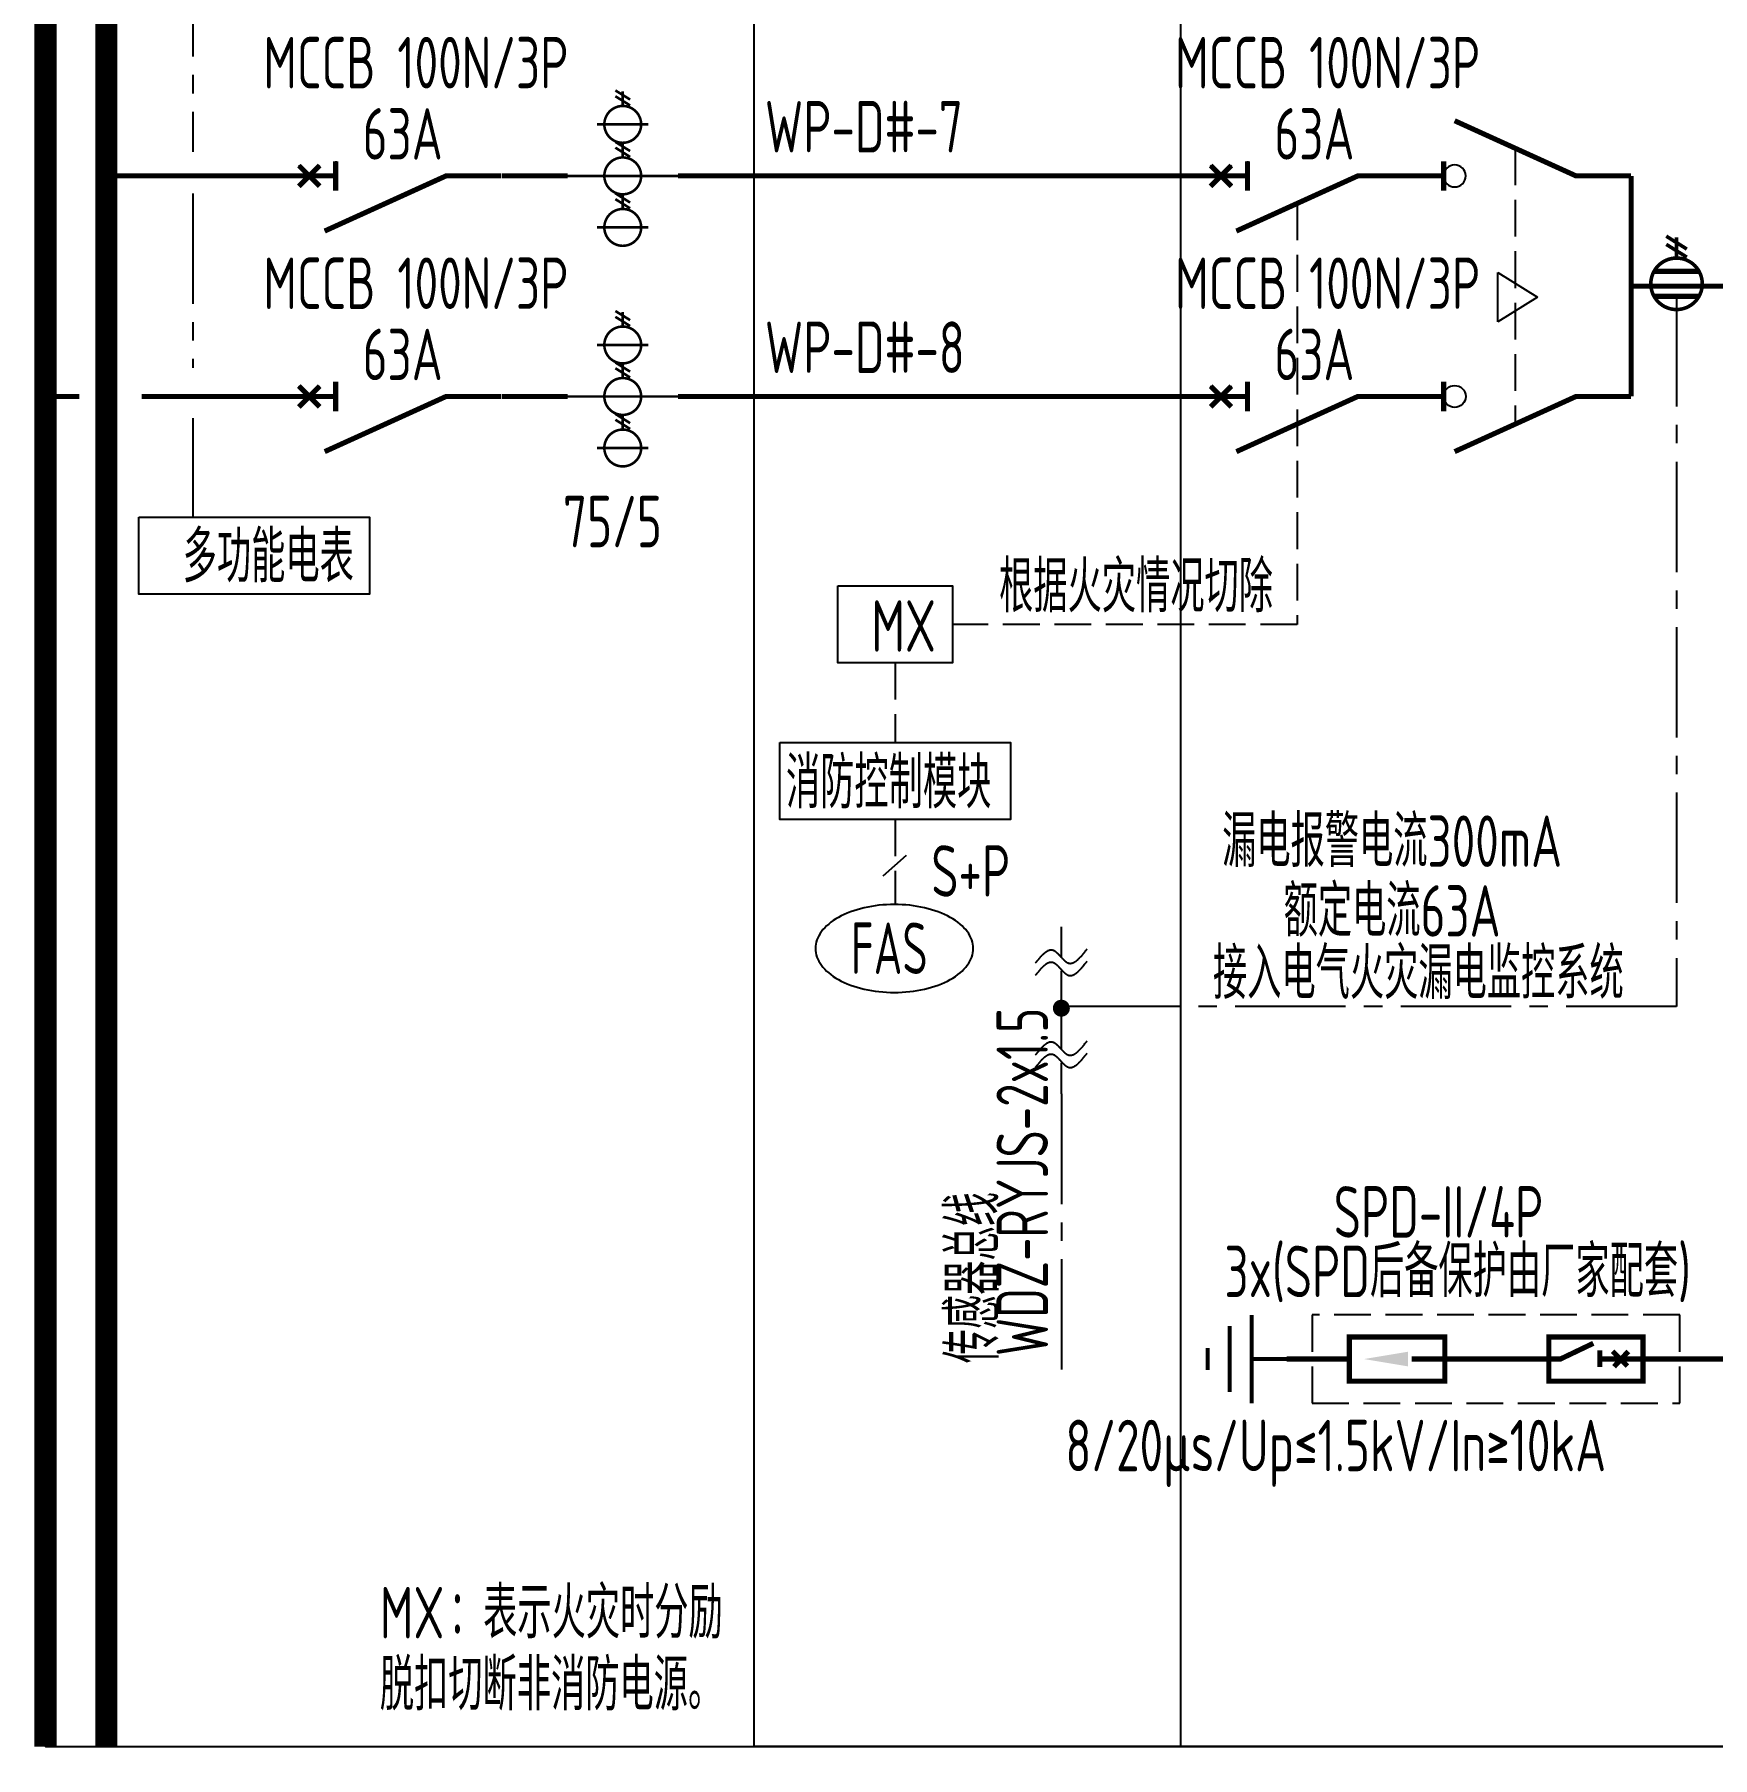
# Model space of a CAD drawing. Header units: millimetres. Extents: x -84100 to 597295, y 0 to 572785.
# Drawn here: x 419513 to 430921, y 249285 to 261002 of the extents above; entities that cross this region are included whole.
import ezdxf
from ezdxf.enums import TextEntityAlignment as Align

# ---------------------------------------------------------------- set-up
doc = ezdxf.new("R2010")
doc.units = ezdxf.units.MM
doc.header["$LTSCALE"] = 1000
for name, pattern in [('6+1电气1030G$0$DASH', [0.35, 0.25, -0.1]), ('6_1电气1030G$0$DASH', [0.35, 0.25, -0.1]), ('CENTER2', [1.125, 0.75, -0.125, 0.125, -0.125]), ('DASH', [0.35, 0.25, -0.1]), ('DOTE', [2.42, 2, -0.2, 0.02, -0.2])]:
    doc.linetypes.add(name, pattern=pattern)
for name, color, linetype in [('D电气数据', 192, 'Continuous'), ('ELEMENT', 3, 'Continuous'), ('SIG_TEXT', 7, 'Continuous'), ('SYS_元件_E', 3, 'Continuous'), ('SYS_系统标注_E', 7, 'Continuous'), ('SYS_说明_E', 7, 'Continuous'), ('TEL_TEXT', 7, 'Continuous'), ('WIRE-照明', 1, 'Continuous'), ('电气文字', 4, 'Continuous')]:
    doc.layers.add(name, color=color, linetype=linetype)
doc.styles.add('_TEL_DIM', font='TSSDENG', dxfattribs={"width": 0.6, "height": 3.5, "bigfont": 'TSSDCHN'})
doc.styles.add('ICDA-STYLE1', font='TSSDENG.shx', dxfattribs={"width": 0.7, "bigfont": 'TSSDCHN.shx'})
doc.styles.get("Standard").update_dxf_attribs({"font": 'tssdeng.shx', "bigfont": 'tssdchn.shx'})

# ---------------------------------------------------------------- blocks, each defined once
blk = doc.blocks.new('$element$00000584')
at = {"const_width": 0.0233}
for points in [[(0, 0), (0, -1)], [(-0.467, -0.267), (-0.467, -0.733)], [(0.467, -0.267), (0.467, -0.733)], [(-0.211, -0.433), (-0.294, -0.567)], [(-0.158, -0.433), (-0.242, -0.567)], [(0.256, -0.433), (0.172, -0.567)], [(0.308, -0.433), (0.225, -0.567)], [(0.722, -0.433), (0.639, -0.567)], [(0.775, -0.433), (0.692, -0.567)], [(-0.3, -0.5), (-0.167, -0.5)], [(0.167, -0.5), (0.3, -0.5)], [(0.633, -0.5), (0.767, -0.5)]]:
    blk.add_lwpolyline(points, dxfattribs=at)
for points in [[(-0.467, -0.333, 1), (-0.467, -0.667, 1), (-0.467, -0.333)], [(0, -0.333, 1), (0, -0.667, 1), (0, -0.333)], [(0.467, -0.333, 1), (0.467, -0.667, 1), (0.467, -0.333)]]:
    blk.add_lwpolyline(points, format="xyb", close=True, dxfattribs=at)
at = {"flags": 9}
blk.add_attdef('S', (0, 0), '', height=0.00000667, dxfattribs=at)
blk = doc.blocks.new('FAS')
at = {"color": 3}
blk.add_polyline3d([(-542.164, -302.153, 0), (-541.517, -316.829, 0), (-539.579, -331.47, 0), (-536.353, -346.04, 0), (-531.849, -360.504, 0), (-526.075, -374.828, 0), (-519.048, -388.977, 0), (-510.782, -402.916, 0), (-501.299, -416.613, 0), (-490.622, -430.034, 0), (-478.775, -443.147, 0), (-465.787, -455.92, 0), (-451.69, -468.323, 0), (-436.518, -480.326, 0), (-420.307, -491.899, 0), (-403.097, -503.015, 0), (-384.928, -513.647, 0), (-365.845, -523.77, 0), (-345.893, -533.359, 0), (-325.12, -542.391, 0), (-303.578, -550.844, 0), (-281.316, -558.698, 0), (-258.39, -565.934, 0), (-234.854, -572.534, 0), (-210.766, -578.483, 0), (-186.182, -583.767, 0), (-161.163, -588.372, 0), (-135.768, -592.287, 0), (-110.059, -595.504, 0), (-84.0976, -598.014, 0), (-57.9465, -599.811, 0), (-31.6687, -600.891, 0), (-5.32737, -601.251, 0), (21.0139, -600.891, 0), (47.2918, -599.811, 0), (73.4429, -598.014, 0), (99.4042, -595.504, 0), (125.113, -592.287, 0), (150.508, -588.372, 0), (175.527, -583.767, 0), (200.111, -578.483, 0), (224.2, -572.534, 0), (247.736, -565.934, 0), (270.662, -558.698, 0), (292.923, -550.844, 0), (314.466, -542.391, 0), (335.238, -533.359, 0), (355.19, -523.77, 0), (374.273, -513.647, 0), (392.442, -503.015, 0), (409.653, -491.899, 0), (425.864, -480.326, 0), (441.036, -468.323, 0), (455.133, -455.92, 0), (468.12, -443.147, 0), (479.967, -430.034, 0), (490.645, -416.613, 0), (500.128, -402.916, 0), (508.393, -388.977, 0), (515.421, -374.828, 0), (521.194, -360.504, 0), (525.699, -346.04, 0), (528.924, -331.47, 0), (530.862, -316.829, 0), (531.509, -302.153, 0), (530.862, -287.477, 0), (528.924, -272.837, 0), (525.699, -258.267, 0), (521.194, -243.802, 0), (515.421, -229.479, 0), (508.393, -215.33, 0), (500.128, -201.39, 0), (490.645, -187.694, 0), (479.967, -174.273, 0), (468.12, -161.16, 0), (455.133, -148.387, 0), (441.036, -135.984, 0), (425.864, -123.981, 0), (409.653, -112.408, 0), (392.442, -101.292, 0), (374.273, -90.6595, 0), (355.19, -80.5367, 0), (335.238, -70.9479, 0), (314.466, -61.916, 0), (292.923, -53.4629, 0), (270.662, -45.6089, 0), (247.736, -38.3729, 0), (224.2, -31.7724, 0), (200.111, -25.8233, 0), (175.527, -20.5399, 0), (150.508, -15.9349, 0), (125.113, -12.0194, 0), (99.4042, -8.80291, 0), (73.4429, -6.29312, 0), (47.2918, -4.49607, 0), (21.0139, -3.41611, 0), (-5.32737, -3.05584, 0), (-31.6687, -3.41611, 0), (-57.9465, -4.49607, 0), (-84.0976, -6.29312, 0), (-110.059, -8.80291, 0), (-135.768, -12.0194, 0), (-161.163, -15.9349, 0), (-186.182, -20.5399, 0), (-210.766, -25.8233, 0), (-234.854, -31.7724, 0), (-258.39, -38.3729, 0), (-281.316, -45.6089, 0), (-303.578, -53.4629, 0), (-325.12, -61.916, 0), (-345.893, -70.9479, 0), (-365.845, -80.5367, 0), (-384.928, -90.6595, 0), (-403.097, -101.292, 0), (-420.307, -112.408, 0), (-436.518, -123.981, 0), (-451.69, -135.984, 0), (-465.787, -148.387, 0), (-478.775, -161.16, 0), (-490.622, -174.273, 0), (-501.299, -187.694, 0), (-510.782, -201.39, 0), (-519.048, -215.33, 0), (-526.075, -229.479, 0), (-531.849, -243.802, 0), (-536.353, -258.267, 0), (-539.579, -272.837, 0), (-541.517, -287.477, 0), (-542.164, -302.153, 0)], dxfattribs=at)
at = {"layer": 'SIG_TEXT', "color": 0, "style": '_TEL_DIM', "width": 0.65}
blk.add_text('FAS', height=350, dxfattribs=at).set_placement((-301.33218, -475.48524))
blk = doc.blocks.new('漏电报警')
at = {"layer": 'SYS_元件_E', "linetype": 'Continuous'}
for points, const_width in [([(-245, 324), (-105, 236)], 24.5), ([(-245, 268), (-105, 181)], 24.5), ([(-175, 175), (-175, 315)], 24.5), ([(-328, 85), (-22, 85)], 35), ([(-328, -85), (-22, -85)], 35)]:
    blk.add_lwpolyline(points, dxfattribs=dict(at, const_width=const_width))
at = {"layer": 'SYS_元件_E', "linetype": 'Continuous', "const_width": 24.5}
blk.add_lwpolyline([(-350, 0, 1), (0, 0, 1), (-350, 0)], format="xyb", close=True, dxfattribs=at)
blk = doc.blocks.new('$element$00000390')
at = {"const_width": 0.0233}
for points in [[(0, 0), (0, -0.375)], [(-0.25, -0.375), (0.25, -0.375)], [(-0.1875, -0.5), (0.1875, -0.5)], [(-0.0625, -0.625), (0.0625, -0.625)]]:
    blk.add_lwpolyline(points, dxfattribs=at)
at = {"flags": 9}
blk.add_attdef('S', (0, 0), '', height=0.00000667, dxfattribs=at)
blk = doc.blocks.new('$element$00000532')
at = {"const_width": 0.0233}
for points in [[(0, 0), (0, -0.2833)], [(-0.1, -0.2833), (0.1, -0.2833), (0.1, -0.7167), (-0.1, -0.7167), (-0.1, -0.2833)], [(0, -1), (0, -0.5667)]]:
    blk.add_lwpolyline(points, dxfattribs=at)
for points in [[(-0.0333, -0.55), (0.0333, -0.55), (0, -0.35), (0.0333, -0.55)], [(0.0333, -0.55), (0, -0.35), (-0.0333, -0.55), (0.0333, -0.55)], [(0, -0.3667), (-0.0333, -0.5667), (0.0333, -0.5667), (0, -0.3667)]]:
    blk.add_solid(points)
at = {"flags": 9}
blk.add_attdef('S', (0, 0), '', height=0.00000667, dxfattribs=at)
blk = doc.blocks.new('*U120')
at = {"layer": 'SYS_元件_E', "color": 2, "linetype": 'DASH'}
blk.add_lwpolyline([(-2855, 300), (-2855, -300), (-355, -300), (-355, 300)], close=True, dxfattribs=at)
at = {"layer": 'SYS_元件_E', "color": 3, "const_width": 35}
for points in [[(-1542, 0), (-1167, 0), (-943, 107)], [(0, 0), (-909, 0)], [(-899, 59), (-899, -55)], [(-812, 53), (-711, -48)], [(-705, 52), (-802, -52)]]:
    blk.add_lwpolyline(points, dxfattribs=at)
at = {"layer": 'SYS_元件_E', "color": 3, "const_width": 35, "elevation": 0}
blk.add_lwpolyline([(-1245, -150), (-1245, 150), (-605, 150), (-605, -150), (-1245, -150)], dxfattribs=at)
at = {"layer": 'SYS_元件_E'}
for name, p, xscale, yscale, zscale, rotation in [('$element$00000390', (-2815, 0, 0), 1199.999999945518, 1199.999999945518, 1199.999999945518, 269.9999999999999), ('$element$00000532', (-3027, 0, 0), 1500, 1500, 1500, 89.99999999999997)]:
    blk.add_blockref(name, p, dxfattribs=dict(at, xscale=xscale, yscale=yscale, zscale=zscale, rotation=rotation))
at = {"layer": 'SYS_说明_E', "style": 'ICDA-STYLE1', "width": 0.7}
for s, p in [('SPD-II/4P', (-1995, 1001, -126391)), ('3x(SPD后备保护由厂家配套)', (-1865, 596, -126391)), ('8/20μs/Up≤1.5kV/In≥10kA', (-2694, -588, -126391))]:
    blk.add_text(s, height=350, dxfattribs=at).set_placement(p, align=Align.MIDDLE_CENTER)
blk = doc.blocks.new('$element$00000523')
at = {"const_width": 0.0233}
for points in [[(0, 0), (0, -0.15)], [(-0.0667, -0.15), (0.0667, -0.15)], [(0, -1), (0, -0.75), (-0.25, -0.2)]]:
    blk.add_lwpolyline(points, dxfattribs=at)
blk.add_circle((0, -0.2), 0.05)
at = {"flags": 9}
blk.add_attdef('S', (0, 0), '', height=0.00000667, dxfattribs=at)
blk = doc.blocks.new('*U61')
at = {"layer": 'SYS_说明_E', "style": 'ICDA-STYLE1', "width": 0.7}
blk.add_text('63A', height=350, dxfattribs=at).set_placement((558, 111))
blk = doc.blocks.new('$element$00000823')
for p, q in [((0, 0), (0, -0.25)), ((-0.0471, -0.1771), (0.0471, -0.0828)), ((0.0471, -0.1771), (-0.0471, -0.0828)), ((-0.25, -0.2), (0, -0.75)), ((0.0667, -0.25), (-0.0667, -0.25)), ((0, -0.75), (0, -1))]:
    blk.add_line(p, q)
at = {"const_width": 0.0233}
for points in [[(0, 0), (0, -0.25)], [(-0.0471, -0.0828), (0.0471, -0.1771)], [(-0.0471, -0.1771), (0.0471, -0.0828)], [(0, -1), (0, -0.75), (-0.25, -0.2)], [(-0.0667, -0.25), (0.0667, -0.25)]]:
    blk.add_lwpolyline(points, dxfattribs=at)
at = {"color": 7, "style": '_TEL_DIM', "flags": 1}
blk.add_attdef('S', text='', height=0.00000667, dxfattribs=at).set_placement((0, 0), align=Align.MIDDLE_CENTER)
blk = doc.blocks.new('*U60')
at = {"layer": 'SYS_元件_E', "xscale": 1500, "yscale": 1500, "zscale": 1500, "rotation": 90}
blk.add_blockref('$element$00000823', (0, 0), dxfattribs=at)
at = {"layer": 'SYS_说明_E', "style": 'ICDA-STYLE1', "width": 0.7}
blk.add_text('MCCB 100N/3P', height=350, dxfattribs=at).set_placement((920, 595), align=Align.CENTER)

msp = doc.modelspace()

# ---------------------------------------------------------------- linework, layer by layer
at = {"color": 6, "linetype": 'CENTER2'}
for p, q in [((420590.5, 261601.8), (420590.5, 260203.1)), ((420590.5, 259921.1), (420590.5, 258734.6)), ((420590.5, 258393.6), (420590.5, 257718.9))]:
    msp.add_line(p, q, dxfattribs=at)
at = {"color": 0, "linetype": '6_1电气1030G$0$DASH'}
msp.add_line((429580.4, 260228.1), (429580.4, 258353.1), dxfattribs=at)
at = {"color": 0}
for p, q in [((429461.9, 259047.6), (429461.9, 259384.2)), ((429461.9, 259384.2), (429730.1, 259215.9)), ((429730.1, 259215.9), (429461.9, 259047.6))]:
    msp.add_line(p, q, dxfattribs=at)
at = {"linetype": 'CENTER2'}
for p, q in [((430676.4, 259222), (430676.4, 254392.6)), ((425439, 255419.9), (425281.3, 255277.9)), ((426494.2, 254724.1), (426494.2, 254934.5)), ((426494.2, 254101.1), (426494.2, 254634.8)), ((430676.4, 254392.6), (426494.2, 254392.6)), ((426494.2, 253799), (426494.2, 254009.4)), ((426494.2, 253799), (426494.2, 254009.4)), ((426494.2, 253799), (426494.2, 251860.4))]:
    msp.add_line(p, q, dxfattribs=at)
at = {"linetype": 'DASH'}
for p, q in [((425364.2, 256730.2), (425364.2, 256187.6)), ((425364.2, 255664.9), (425364.2, 255089.2))]:
    msp.add_line(p, q, dxfattribs=at)
at = {"color": 7, "const_width": 35}
for points in [[(424404.8, 260040.6), (427545.3, 260040.6)], [(430367.9, 258540.6), (430367.9, 260040.6)], [(430367.9, 259290.6), (431053.6, 259290.6)], [(424404.8, 258540.6), (427545.3, 258540.6)]]:
    msp.add_lwpolyline(points, dxfattribs=at)
at = {"linetype": 'DASH'}
msp.add_lwpolyline([(428097, 259853.1), (428097, 256991), (425754.8, 256991)], dxfattribs=at)
at = {"color": 3, "ltscale": 0.1}
for points in [[(420222.5, 257718.9), (421790.8, 257718.9), (421790.8, 257196.3), (420222.5, 257196.3)], [(424973.5, 257252.9), (425754.8, 257252.9), (425754.8, 256730.2), (424973.5, 256730.2)], [(424580, 256187.6), (426148.3, 256187.6), (426148.3, 255664.9), (424580, 255664.9)]]:
    msp.add_lwpolyline(points, close=True, dxfattribs=at)
at = {"linetype": 'CENTER2', "ltscale": 0.1, "const_width": 57.5}
msp.add_lwpolyline([(426465.2, 254380.8, 1), (426523.2, 254380.8, 1)], format="xyb", close=True, dxfattribs=at)
for points in [[(426319.4, 254688.5, 0), (426321.4, 254690.9, 0), (426323.4, 254693.2, 0), (426325.4, 254695.6, 0), (426327.4, 254698, 0), (426328.4, 254700.3, 0), (426330.4, 254702.6, 0), (426332.4, 254705, 0), (426334.4, 254707.3, 0), (426336.4, 254709.6, 0), (426338.4, 254711.9, 0), (426340.4, 254714.2, 0), (426342.4, 254716.5, 0), (426344.4, 254718.7, 0), (426345.4, 254720.9, 0), (426347.4, 254723.1, 0), (426349.4, 254725.3, 0), (426351.4, 254727.5, 0), (426353.4, 254729.6, 0), (426355.4, 254731.7, 0), (426357.4, 254733.8, 0), (426359.4, 254735.9, 0), (426360.4, 254737.9, 0), (426362.4, 254739.9, 0), (426364.4, 254741.8, 0), (426366.4, 254743.8, 0), (426368.4, 254745.7, 0), (426370.4, 254747.5, 0), (426372.4, 254749.3, 0), (426374.4, 254751.1, 0), (426375.4, 254752.8, 0), (426377.4, 254754.5, 0), (426379.4, 254756.1, 0), (426381.4, 254757.7, 0), (426383.4, 254759.2, 0), (426385.4, 254760.7, 0), (426387.4, 254762.1, 0), (426388.4, 254763.5, 0), (426390.4, 254764.9, 0), (426392.4, 254766.1, 0), (426394.4, 254767.3, 0), (426396.4, 254768.5, 0), (426398.4, 254769.6, 0), (426400.4, 254770.6, 0), (426401.4, 254771.6, 0), (426403.4, 254772.5, 0), (426405.4, 254773.3, 0), (426407.4, 254774.1, 0), (426409.4, 254774.8, 0), (426411.4, 254775.5, 0), (426412.4, 254776, 0), (426414.4, 254776.5, 0), (426416.4, 254776.9, 0), (426418.4, 254777.2, 0), (426420.4, 254777.5, 0), (426422.4, 254777.7, 0), (426423.4, 254777.8, 0), (426425.4, 254777.8, 0), (426427.4, 254777.7, 0), (426429.4, 254777.6, 0), (426431.4, 254777.3, 0), (426432.4, 254777, 0), (426434.4, 254776.6, 0), (426436.4, 254776.1, 0), (426438.4, 254775.5, 0), (426440.4, 254774.8, 0), (426441.4, 254774, 0), (426443.4, 254773.1, 0), (426445.4, 254772.2, 0), (426447.4, 254771.2, 0), (426448.4, 254770.1, 0), (426450.4, 254768.9, 0), (426452.4, 254767.7, 0), (426454.4, 254766.4, 0), (426456.4, 254765, 0), (426457.4, 254763.6, 0), (426459.4, 254762.1, 0), (426461.4, 254760.6, 0), (426463.4, 254759, 0), (426464.4, 254757.4, 0), (426466.4, 254755.7, 0), (426468.4, 254754, 0), (426470.4, 254752.3, 0), (426471.4, 254750.5, 0), (426473.4, 254748.7, 0), (426475.4, 254746.9, 0), (426477.4, 254745, 0), (426479.4, 254743.2, 0), (426480.4, 254741.3, 0), (426482.4, 254739.3, 0), (426484.4, 254737.4, 0), (426486.4, 254735.5, 0), (426487.4, 254733.6, 0), (426489.4, 254731.6, 0), (426491.4, 254729.7, 0), (426493.4, 254727.7, 0), (426494.4, 254725.8, 0), (426496.4, 254723.9, 0), (426498.4, 254722, 0), (426500.4, 254720.1, 0), (426501.4, 254718.2, 0), (426503.4, 254716.4, 0), (426505.4, 254714.6, 0), (426507.4, 254712.8, 0), (426508.4, 254711, 0), (426510.4, 254709.3, 0), (426512.4, 254707.6, 0), (426514.4, 254705.9, 0), (426515.4, 254704.3, 0), (426517.4, 254702.8, 0), (426519.4, 254701.2, 0), (426521.4, 254699.8, 0), (426523.4, 254698.4, 0), (426524.4, 254697, 0), (426526.4, 254695.8, 0), (426528.4, 254694.5, 0), (426530.4, 254693.4, 0), (426532.4, 254692.3, 0), (426533.4, 254691.3, 0), (426535.4, 254690.4, 0), (426537.4, 254689.6, 0), (426539.4, 254688.8, 0), (426540.4, 254688.1, 0), (426542.4, 254687.5, 0), (426544.4, 254687.1, 0), (426546.4, 254686.6, 0), (426548.4, 254686.3, 0), (426550.4, 254686.1, 0), (426551.4, 254685.9, 0), (426553.4, 254685.8, 0), (426555.4, 254685.8, 0), (426557.4, 254685.9, 0), (426559.4, 254686, 0), (426560.4, 254686.3, 0), (426562.4, 254686.6, 0), (426564.4, 254686.9, 0), (426566.4, 254687.4, 0), (426568.4, 254687.9, 0), (426570.4, 254688.5, 0), (426572.4, 254689.1, 0), (426573.4, 254689.8, 0), (426575.4, 254690.6, 0), (426577.4, 254691.4, 0), (426579.4, 254692.4, 0), (426581.4, 254693.3, 0), (426583.4, 254694.3, 0), (426585.4, 254695.4, 0), (426586.4, 254696.6, 0), (426588.4, 254697.8, 0), (426590.4, 254699, 0), (426592.4, 254700.3, 0), (426594.4, 254701.7, 0), (426596.4, 254703.1, 0), (426598.4, 254704.5, 0), (426599.4, 254706, 0), (426601.4, 254707.6, 0), (426603.4, 254709.2, 0), (426605.4, 254710.8, 0), (426607.4, 254712.5, 0), (426609.4, 254714.2, 0), (426611.4, 254716, 0), (426613.4, 254717.8, 0), (426615.4, 254719.7, 0), (426616.4, 254721.5, 0), (426618.4, 254723.5, 0), (426620.4, 254725.4, 0), (426622.4, 254727.4, 0), (426624.4, 254729.4, 0), (426626.4, 254731.5, 0), (426628.4, 254733.5, 0), (426630.4, 254735.6, 0), (426632.4, 254737.8, 0), (426633.4, 254739.9, 0), (426635.4, 254742.1, 0), (426637.4, 254744.3, 0), (426639.4, 254746.5, 0), (426641.4, 254748.8, 0), (426643.4, 254751.1, 0), (426645.4, 254753.3, 0), (426647.4, 254755.6, 0), (426649.4, 254757.9, 0), (426651.4, 254760.3, 0), (426652.4, 254762.6, 0), (426654.4, 254765, 0), (426656.4, 254767.3, 0), (426658.4, 254769.7, 0), (426660.4, 254772.1, 0), (426662.4, 254774.5, 0), (426664.4, 254776.9, 0), (426666.4, 254779.3, 0), (426668.4, 254781.6, 0), (426670.4, 254784, 0)], [(426319.4, 254605.2, 0), (426321.4, 254607.6, 0), (426323.4, 254610, 0), (426325.4, 254612.3, 0), (426327.4, 254614.7, 0), (426328.4, 254617, 0), (426330.4, 254619.4, 0), (426332.4, 254621.7, 0), (426334.4, 254624, 0), (426336.4, 254626.3, 0), (426338.4, 254628.6, 0), (426340.4, 254630.9, 0), (426342.4, 254633.2, 0), (426344.4, 254635.4, 0), (426345.4, 254637.6, 0), (426347.4, 254639.9, 0), (426349.4, 254642, 0), (426351.4, 254644.2, 0), (426353.4, 254646.3, 0), (426355.4, 254648.5, 0), (426357.4, 254650.5, 0), (426359.4, 254652.6, 0), (426360.4, 254654.6, 0), (426362.4, 254656.6, 0), (426364.4, 254658.6, 0), (426366.4, 254660.5, 0), (426368.4, 254662.4, 0), (426370.4, 254664.2, 0), (426372.4, 254666, 0), (426374.4, 254667.8, 0), (426375.4, 254669.5, 0), (426377.4, 254671.2, 0), (426379.4, 254672.8, 0), (426381.4, 254674.4, 0), (426383.4, 254675.9, 0), (426385.4, 254677.4, 0), (426387.4, 254678.9, 0), (426388.4, 254680.2, 0), (426390.4, 254681.6, 0), (426392.4, 254682.8, 0), (426394.4, 254684.1, 0), (426396.4, 254685.2, 0), (426398.4, 254686.3, 0), (426400.4, 254687.3, 0), (426401.4, 254688.3, 0), (426403.4, 254689.2, 0), (426405.4, 254690.1, 0), (426407.4, 254690.8, 0), (426409.4, 254691.5, 0), (426411.4, 254692.2, 0), (426412.4, 254692.7, 0), (426414.4, 254693.2, 0), (426416.4, 254693.6, 0), (426418.4, 254694, 0), (426420.4, 254694.2, 0), (426422.4, 254694.4, 0), (426423.4, 254694.5, 0), (426425.4, 254694.5, 0), (426427.4, 254694.4, 0), (426429.4, 254694.3, 0), (426431.4, 254694, 0), (426432.4, 254693.7, 0), (426434.4, 254693.3, 0), (426436.4, 254692.8, 0), (426438.4, 254692.2, 0), (426440.4, 254691.5, 0), (426441.4, 254690.7, 0), (426443.4, 254689.8, 0), (426445.4, 254688.9, 0), (426447.4, 254687.9, 0), (426448.4, 254686.8, 0), (426450.4, 254685.6, 0), (426452.4, 254684.4, 0), (426454.4, 254683.1, 0), (426456.4, 254681.7, 0), (426457.4, 254680.3, 0), (426459.4, 254678.8, 0), (426461.4, 254677.3, 0), (426463.4, 254675.7, 0), (426464.4, 254674.1, 0), (426466.4, 254672.4, 0), (426468.4, 254670.7, 0), (426470.4, 254669, 0), (426471.4, 254667.2, 0), (426473.4, 254665.4, 0), (426475.4, 254663.6, 0), (426477.4, 254661.7, 0), (426479.4, 254659.9, 0), (426480.4, 254658, 0), (426482.4, 254656.1, 0), (426484.4, 254654.1, 0), (426486.4, 254652.2, 0), (426487.4, 254650.3, 0), (426489.4, 254648.3, 0), (426491.4, 254646.4, 0), (426493.4, 254644.5, 0), (426494.4, 254642.5, 0), (426496.4, 254640.6, 0), (426498.4, 254638.7, 0), (426500.4, 254636.8, 0), (426501.4, 254634.9, 0), (426503.4, 254633.1, 0), (426505.4, 254631.3, 0), (426507.4, 254629.5, 0), (426508.4, 254627.7, 0), (426510.4, 254626, 0), (426512.4, 254624.3, 0), (426514.4, 254622.6, 0), (426515.4, 254621, 0), (426517.4, 254619.5, 0), (426519.4, 254618, 0), (426521.4, 254616.5, 0), (426523.4, 254615.1, 0), (426524.4, 254613.8, 0), (426526.4, 254612.5, 0), (426528.4, 254611.3, 0), (426530.4, 254610.1, 0), (426532.4, 254609, 0), (426533.4, 254608, 0), (426535.4, 254607.1, 0), (426537.4, 254606.3, 0), (426539.4, 254605.5, 0), (426540.4, 254604.8, 0), (426542.4, 254604.3, 0), (426544.4, 254603.8, 0), (426546.4, 254603.4, 0), (426548.4, 254603, 0), (426550.4, 254602.8, 0), (426551.4, 254602.6, 0), (426553.4, 254602.5, 0), (426555.4, 254602.5, 0), (426557.4, 254602.6, 0), (426559.4, 254602.8, 0), (426560.4, 254603, 0), (426562.4, 254603.3, 0), (426564.4, 254603.6, 0), (426566.4, 254604.1, 0), (426568.4, 254604.6, 0), (426570.4, 254605.2, 0), (426572.4, 254605.8, 0), (426573.4, 254606.5, 0), (426575.4, 254607.3, 0), (426577.4, 254608.2, 0), (426579.4, 254609.1, 0), (426581.4, 254610, 0), (426583.4, 254611.1, 0), (426585.4, 254612.1, 0), (426586.4, 254613.3, 0), (426588.4, 254614.5, 0), (426590.4, 254615.7, 0), (426592.4, 254617, 0), (426594.4, 254618.4, 0), (426596.4, 254619.8, 0), (426598.4, 254621.2, 0), (426599.4, 254622.8, 0), (426601.4, 254624.3, 0), (426603.4, 254625.9, 0), (426605.4, 254627.5, 0), (426607.4, 254629.2, 0), (426609.4, 254631, 0), (426611.4, 254632.7, 0), (426613.4, 254634.5, 0), (426615.4, 254636.4, 0), (426616.4, 254638.3, 0), (426618.4, 254640.2, 0), (426620.4, 254642.1, 0), (426622.4, 254644.1, 0), (426624.4, 254646.1, 0), (426626.4, 254648.2, 0), (426628.4, 254650.3, 0), (426630.4, 254652.4, 0), (426632.4, 254654.5, 0), (426633.4, 254656.6, 0), (426635.4, 254658.8, 0), (426637.4, 254661, 0), (426639.4, 254663.3, 0), (426641.4, 254665.5, 0), (426643.4, 254667.8, 0), (426645.4, 254670, 0), (426647.4, 254672.3, 0), (426649.4, 254674.7, 0), (426651.4, 254677, 0), (426652.4, 254679.3, 0), (426654.4, 254681.7, 0), (426656.4, 254684, 0), (426658.4, 254686.4, 0), (426660.4, 254688.8, 0), (426662.4, 254691.2, 0), (426664.4, 254693.6, 0), (426666.4, 254696, 0), (426668.4, 254698.4, 0), (426670.4, 254700.8, 0)], [(426319.4, 254063.2, 0), (426321.4, 254065.6, 0), (426323.4, 254067.9, 0), (426325.4, 254070.3, 0), (426327.4, 254072.7, 0), (426328.4, 254075, 0), (426330.4, 254077.3, 0), (426332.4, 254079.7, 0), (426334.4, 254082, 0), (426336.4, 254084.3, 0), (426338.4, 254086.6, 0), (426340.4, 254088.9, 0), (426342.4, 254091.2, 0), (426344.4, 254093.4, 0), (426345.4, 254095.6, 0), (426347.4, 254097.8, 0), (426349.4, 254100, 0), (426351.4, 254102.2, 0), (426353.4, 254104.3, 0), (426355.4, 254106.4, 0), (426357.4, 254108.5, 0), (426359.4, 254110.6, 0), (426360.4, 254112.6, 0), (426362.4, 254114.6, 0), (426364.4, 254116.6, 0), (426366.4, 254118.5, 0), (426368.4, 254120.4, 0), (426370.4, 254122.2, 0), (426372.4, 254124, 0), (426374.4, 254125.8, 0), (426375.4, 254127.5, 0), (426377.4, 254129.2, 0), (426379.4, 254130.8, 0), (426381.4, 254132.4, 0), (426383.4, 254133.9, 0), (426385.4, 254135.4, 0), (426387.4, 254136.9, 0), (426388.4, 254138.2, 0), (426390.4, 254139.6, 0), (426392.4, 254140.8, 0), (426394.4, 254142.1, 0), (426396.4, 254143.2, 0), (426398.4, 254144.3, 0), (426400.4, 254145.3, 0), (426401.4, 254146.3, 0), (426403.4, 254147.2, 0), (426405.4, 254148.1, 0), (426407.4, 254148.8, 0), (426409.4, 254149.5, 0), (426411.4, 254150.2, 0), (426412.4, 254150.7, 0), (426414.4, 254151.2, 0), (426416.4, 254151.6, 0), (426418.4, 254152, 0), (426420.4, 254152.2, 0), (426422.4, 254152.4, 0), (426423.4, 254152.5, 0), (426425.4, 254152.5, 0), (426427.4, 254152.4, 0), (426429.4, 254152.3, 0), (426431.4, 254152, 0), (426432.4, 254151.7, 0), (426434.4, 254151.3, 0), (426436.4, 254150.8, 0), (426438.4, 254150.2, 0), (426440.4, 254149.5, 0), (426441.4, 254148.7, 0), (426443.4, 254147.8, 0), (426445.4, 254146.9, 0), (426447.4, 254145.9, 0), (426448.4, 254144.8, 0), (426450.4, 254143.6, 0), (426452.4, 254142.4, 0), (426454.4, 254141.1, 0), (426456.4, 254139.7, 0), (426457.4, 254138.3, 0), (426459.4, 254136.8, 0), (426461.4, 254135.3, 0), (426463.4, 254133.7, 0), (426464.4, 254132.1, 0), (426466.4, 254130.4, 0), (426468.4, 254128.7, 0), (426470.4, 254127, 0), (426471.4, 254125.2, 0), (426473.4, 254123.4, 0), (426475.4, 254121.6, 0), (426477.4, 254119.7, 0), (426479.4, 254117.9, 0), (426480.4, 254116, 0), (426482.4, 254114.1, 0), (426484.4, 254112.1, 0), (426486.4, 254110.2, 0), (426487.4, 254108.3, 0), (426489.4, 254106.3, 0), (426491.4, 254104.4, 0), (426493.4, 254102.4, 0), (426494.4, 254100.5, 0), (426496.4, 254098.6, 0), (426498.4, 254096.7, 0), (426500.4, 254094.8, 0), (426501.4, 254092.9, 0), (426503.4, 254091.1, 0), (426505.4, 254089.3, 0), (426507.4, 254087.5, 0), (426508.4, 254085.7, 0), (426510.4, 254084, 0), (426512.4, 254082.3, 0), (426514.4, 254080.6, 0), (426515.4, 254079, 0), (426517.4, 254077.5, 0), (426519.4, 254075.9, 0), (426521.4, 254074.5, 0), (426523.4, 254073.1, 0), (426524.4, 254071.7, 0), (426526.4, 254070.5, 0), (426528.4, 254069.2, 0), (426530.4, 254068.1, 0), (426532.4, 254067, 0), (426533.4, 254066, 0), (426535.4, 254065.1, 0), (426537.4, 254064.3, 0), (426539.4, 254063.5, 0), (426540.4, 254062.8, 0), (426542.4, 254062.3, 0), (426544.4, 254061.8, 0), (426546.4, 254061.3, 0), (426548.4, 254061, 0), (426550.4, 254060.8, 0), (426551.4, 254060.6, 0), (426553.4, 254060.5, 0), (426555.4, 254060.5, 0), (426557.4, 254060.6, 0), (426559.4, 254060.7, 0), (426560.4, 254061, 0), (426562.4, 254061.3, 0), (426564.4, 254061.6, 0), (426566.4, 254062.1, 0), (426568.4, 254062.6, 0), (426570.4, 254063.2, 0), (426572.4, 254063.8, 0), (426573.4, 254064.5, 0), (426575.4, 254065.3, 0), (426577.4, 254066.2, 0), (426579.4, 254067.1, 0), (426581.4, 254068, 0), (426583.4, 254069, 0), (426585.4, 254070.1, 0), (426586.4, 254071.3, 0), (426588.4, 254072.5, 0), (426590.4, 254073.7, 0), (426592.4, 254075, 0), (426594.4, 254076.4, 0), (426596.4, 254077.8, 0), (426598.4, 254079.2, 0), (426599.4, 254080.7, 0), (426601.4, 254082.3, 0), (426603.4, 254083.9, 0), (426605.4, 254085.5, 0), (426607.4, 254087.2, 0), (426609.4, 254088.9, 0), (426611.4, 254090.7, 0), (426613.4, 254092.5, 0), (426615.4, 254094.4, 0), (426616.4, 254096.3, 0), (426618.4, 254098.2, 0), (426620.4, 254100.1, 0), (426622.4, 254102.1, 0), (426624.4, 254104.1, 0), (426626.4, 254106.2, 0), (426628.4, 254108.2, 0), (426630.4, 254110.4, 0), (426632.4, 254112.5, 0), (426633.4, 254114.6, 0), (426635.4, 254116.8, 0), (426637.4, 254119, 0), (426639.4, 254121.2, 0), (426641.4, 254123.5, 0), (426643.4, 254125.8, 0), (426645.4, 254128, 0), (426647.4, 254130.3, 0), (426649.4, 254132.7, 0), (426651.4, 254135, 0), (426652.4, 254137.3, 0), (426654.4, 254139.7, 0), (426656.4, 254142, 0), (426658.4, 254144.4, 0), (426660.4, 254146.8, 0), (426662.4, 254149.2, 0), (426664.4, 254151.6, 0), (426666.4, 254154, 0), (426668.4, 254156.4, 0), (426670.4, 254158.8, 0)], [(426319.4, 254063.2, 0), (426321.4, 254065.6, 0), (426323.4, 254067.9, 0), (426325.4, 254070.3, 0), (426327.4, 254072.7, 0), (426328.4, 254075, 0), (426330.4, 254077.3, 0), (426332.4, 254079.7, 0), (426334.4, 254082, 0), (426336.4, 254084.3, 0), (426338.4, 254086.6, 0), (426340.4, 254088.9, 0), (426342.4, 254091.2, 0), (426344.4, 254093.4, 0), (426345.4, 254095.6, 0), (426347.4, 254097.8, 0), (426349.4, 254100, 0), (426351.4, 254102.2, 0), (426353.4, 254104.3, 0), (426355.4, 254106.4, 0), (426357.4, 254108.5, 0), (426359.4, 254110.6, 0), (426360.4, 254112.6, 0), (426362.4, 254114.6, 0), (426364.4, 254116.6, 0), (426366.4, 254118.5, 0), (426368.4, 254120.4, 0), (426370.4, 254122.2, 0), (426372.4, 254124, 0), (426374.4, 254125.8, 0), (426375.4, 254127.5, 0), (426377.4, 254129.2, 0), (426379.4, 254130.8, 0), (426381.4, 254132.4, 0), (426383.4, 254133.9, 0), (426385.4, 254135.4, 0), (426387.4, 254136.9, 0), (426388.4, 254138.2, 0), (426390.4, 254139.6, 0), (426392.4, 254140.8, 0), (426394.4, 254142.1, 0), (426396.4, 254143.2, 0), (426398.4, 254144.3, 0), (426400.4, 254145.3, 0), (426401.4, 254146.3, 0), (426403.4, 254147.2, 0), (426405.4, 254148.1, 0), (426407.4, 254148.8, 0), (426409.4, 254149.5, 0), (426411.4, 254150.2, 0), (426412.4, 254150.7, 0), (426414.4, 254151.2, 0), (426416.4, 254151.6, 0), (426418.4, 254152, 0), (426420.4, 254152.2, 0), (426422.4, 254152.4, 0), (426423.4, 254152.5, 0), (426425.4, 254152.5, 0), (426427.4, 254152.4, 0), (426429.4, 254152.3, 0), (426431.4, 254152, 0), (426432.4, 254151.7, 0), (426434.4, 254151.3, 0), (426436.4, 254150.8, 0), (426438.4, 254150.2, 0), (426440.4, 254149.5, 0), (426441.4, 254148.7, 0), (426443.4, 254147.8, 0), (426445.4, 254146.9, 0), (426447.4, 254145.9, 0), (426448.4, 254144.8, 0), (426450.4, 254143.6, 0), (426452.4, 254142.4, 0), (426454.4, 254141.1, 0), (426456.4, 254139.7, 0), (426457.4, 254138.3, 0), (426459.4, 254136.8, 0), (426461.4, 254135.3, 0), (426463.4, 254133.7, 0), (426464.4, 254132.1, 0), (426466.4, 254130.4, 0), (426468.4, 254128.7, 0), (426470.4, 254127, 0), (426471.4, 254125.2, 0), (426473.4, 254123.4, 0), (426475.4, 254121.6, 0), (426477.4, 254119.7, 0), (426479.4, 254117.9, 0), (426480.4, 254116, 0), (426482.4, 254114.1, 0), (426484.4, 254112.1, 0), (426486.4, 254110.2, 0), (426487.4, 254108.3, 0), (426489.4, 254106.3, 0), (426491.4, 254104.4, 0), (426493.4, 254102.4, 0), (426494.4, 254100.5, 0), (426496.4, 254098.6, 0), (426498.4, 254096.7, 0), (426500.4, 254094.8, 0), (426501.4, 254092.9, 0), (426503.4, 254091.1, 0), (426505.4, 254089.3, 0), (426507.4, 254087.5, 0), (426508.4, 254085.7, 0), (426510.4, 254084, 0), (426512.4, 254082.3, 0), (426514.4, 254080.6, 0), (426515.4, 254079, 0), (426517.4, 254077.5, 0), (426519.4, 254075.9, 0), (426521.4, 254074.5, 0), (426523.4, 254073.1, 0), (426524.4, 254071.7, 0), (426526.4, 254070.5, 0), (426528.4, 254069.2, 0), (426530.4, 254068.1, 0), (426532.4, 254067, 0), (426533.4, 254066, 0), (426535.4, 254065.1, 0), (426537.4, 254064.3, 0), (426539.4, 254063.5, 0), (426540.4, 254062.8, 0), (426542.4, 254062.3, 0), (426544.4, 254061.8, 0), (426546.4, 254061.3, 0), (426548.4, 254061, 0), (426550.4, 254060.8, 0), (426551.4, 254060.6, 0), (426553.4, 254060.5, 0), (426555.4, 254060.5, 0), (426557.4, 254060.6, 0), (426559.4, 254060.7, 0), (426560.4, 254061, 0), (426562.4, 254061.3, 0), (426564.4, 254061.6, 0), (426566.4, 254062.1, 0), (426568.4, 254062.6, 0), (426570.4, 254063.2, 0), (426572.4, 254063.8, 0), (426573.4, 254064.5, 0), (426575.4, 254065.3, 0), (426577.4, 254066.2, 0), (426579.4, 254067.1, 0), (426581.4, 254068, 0), (426583.4, 254069, 0), (426585.4, 254070.1, 0), (426586.4, 254071.3, 0), (426588.4, 254072.5, 0), (426590.4, 254073.7, 0), (426592.4, 254075, 0), (426594.4, 254076.4, 0), (426596.4, 254077.8, 0), (426598.4, 254079.2, 0), (426599.4, 254080.7, 0), (426601.4, 254082.3, 0), (426603.4, 254083.9, 0), (426605.4, 254085.5, 0), (426607.4, 254087.2, 0), (426609.4, 254088.9, 0), (426611.4, 254090.7, 0), (426613.4, 254092.5, 0), (426615.4, 254094.4, 0), (426616.4, 254096.3, 0), (426618.4, 254098.2, 0), (426620.4, 254100.1, 0), (426622.4, 254102.1, 0), (426624.4, 254104.1, 0), (426626.4, 254106.2, 0), (426628.4, 254108.2, 0), (426630.4, 254110.4, 0), (426632.4, 254112.5, 0), (426633.4, 254114.6, 0), (426635.4, 254116.8, 0), (426637.4, 254119, 0), (426639.4, 254121.2, 0), (426641.4, 254123.5, 0), (426643.4, 254125.8, 0), (426645.4, 254128, 0), (426647.4, 254130.3, 0), (426649.4, 254132.7, 0), (426651.4, 254135, 0), (426652.4, 254137.3, 0), (426654.4, 254139.7, 0), (426656.4, 254142, 0), (426658.4, 254144.4, 0), (426660.4, 254146.8, 0), (426662.4, 254149.2, 0), (426664.4, 254151.6, 0), (426666.4, 254154, 0), (426668.4, 254156.4, 0), (426670.4, 254158.8, 0)], [(426319.4, 253979.9, 0), (426321.4, 253982.3, 0), (426323.4, 253984.7, 0), (426325.4, 253987, 0), (426327.4, 253989.4, 0), (426328.4, 253991.7, 0), (426330.4, 253994.1, 0), (426332.4, 253996.4, 0), (426334.4, 253998.7, 0), (426336.4, 254001, 0), (426338.4, 254003.3, 0), (426340.4, 254005.6, 0), (426342.4, 254007.9, 0), (426344.4, 254010.1, 0), (426345.4, 254012.3, 0), (426347.4, 254014.6, 0), (426349.4, 254016.7, 0), (426351.4, 254018.9, 0), (426353.4, 254021, 0), (426355.4, 254023.2, 0), (426357.4, 254025.2, 0), (426359.4, 254027.3, 0), (426360.4, 254029.3, 0), (426362.4, 254031.3, 0), (426364.4, 254033.3, 0), (426366.4, 254035.2, 0), (426368.4, 254037.1, 0), (426370.4, 254038.9, 0), (426372.4, 254040.7, 0), (426374.4, 254042.5, 0), (426375.4, 254044.2, 0), (426377.4, 254045.9, 0), (426379.4, 254047.5, 0), (426381.4, 254049.1, 0), (426383.4, 254050.6, 0), (426385.4, 254052.1, 0), (426387.4, 254053.6, 0), (426388.4, 254055, 0), (426390.4, 254056.3, 0), (426392.4, 254057.6, 0), (426394.4, 254058.8, 0), (426396.4, 254059.9, 0), (426398.4, 254061, 0), (426400.4, 254062.1, 0), (426401.4, 254063, 0), (426403.4, 254063.9, 0), (426405.4, 254064.8, 0), (426407.4, 254065.5, 0), (426409.4, 254066.2, 0), (426411.4, 254066.9, 0), (426412.4, 254067.4, 0), (426414.4, 254067.9, 0), (426416.4, 254068.3, 0), (426418.4, 254068.7, 0), (426420.4, 254068.9, 0), (426422.4, 254069.1, 0), (426423.4, 254069.2, 0), (426425.4, 254069.2, 0), (426427.4, 254069.1, 0), (426429.4, 254069, 0), (426431.4, 254068.7, 0), (426432.4, 254068.4, 0), (426434.4, 254068, 0), (426436.4, 254067.5, 0), (426438.4, 254066.9, 0), (426440.4, 254066.2, 0), (426441.4, 254065.4, 0), (426443.4, 254064.5, 0), (426445.4, 254063.6, 0), (426447.4, 254062.6, 0), (426448.4, 254061.5, 0), (426450.4, 254060.3, 0), (426452.4, 254059.1, 0), (426454.4, 254057.8, 0), (426456.4, 254056.4, 0), (426457.4, 254055, 0), (426459.4, 254053.5, 0), (426461.4, 254052, 0), (426463.4, 254050.4, 0), (426464.4, 254048.8, 0), (426466.4, 254047.2, 0), (426468.4, 254045.5, 0), (426470.4, 254043.7, 0), (426471.4, 254041.9, 0), (426473.4, 254040.1, 0), (426475.4, 254038.3, 0), (426477.4, 254036.4, 0), (426479.4, 254034.6, 0), (426480.4, 254032.7, 0), (426482.4, 254030.8, 0), (426484.4, 254028.8, 0), (426486.4, 254026.9, 0), (426487.4, 254025, 0), (426489.4, 254023, 0), (426491.4, 254021.1, 0), (426493.4, 254019.2, 0), (426494.4, 254017.2, 0), (426496.4, 254015.3, 0), (426498.4, 254013.4, 0), (426500.4, 254011.5, 0), (426501.4, 254009.6, 0), (426503.4, 254007.8, 0), (426505.4, 254006, 0), (426507.4, 254004.2, 0), (426508.4, 254002.4, 0), (426510.4, 254000.7, 0), (426512.4, 253999, 0), (426514.4, 253997.3, 0), (426515.4, 253995.7, 0), (426517.4, 253994.2, 0), (426519.4, 253992.7, 0), (426521.4, 253991.2, 0), (426523.4, 253989.8, 0), (426524.4, 253988.5, 0), (426526.4, 253987.2, 0), (426528.4, 253986, 0), (426530.4, 253984.8, 0), (426532.4, 253983.7, 0), (426533.4, 253982.7, 0), (426535.4, 253981.8, 0), (426537.4, 253981, 0), (426539.4, 253980.2, 0), (426540.4, 253979.6, 0), (426542.4, 253979, 0), (426544.4, 253978.5, 0), (426546.4, 253978.1, 0), (426548.4, 253977.7, 0), (426550.4, 253977.5, 0), (426551.4, 253977.3, 0), (426553.4, 253977.2, 0), (426555.4, 253977.2, 0), (426557.4, 253977.3, 0), (426559.4, 253977.5, 0), (426560.4, 253977.7, 0), (426562.4, 253978, 0), (426564.4, 253978.4, 0), (426566.4, 253978.8, 0), (426568.4, 253979.3, 0), (426570.4, 253979.9, 0), (426572.4, 253980.5, 0), (426573.4, 253981.2, 0), (426575.4, 253982, 0), (426577.4, 253982.9, 0), (426579.4, 253983.8, 0), (426581.4, 253984.7, 0), (426583.4, 253985.8, 0), (426585.4, 253986.8, 0), (426586.4, 253988, 0), (426588.4, 253989.2, 0), (426590.4, 253990.4, 0), (426592.4, 253991.7, 0), (426594.4, 253993.1, 0), (426596.4, 253994.5, 0), (426598.4, 253996, 0), (426599.4, 253997.5, 0), (426601.4, 253999, 0), (426603.4, 254000.6, 0), (426605.4, 254002.3, 0), (426607.4, 254003.9, 0), (426609.4, 254005.7, 0), (426611.4, 254007.4, 0), (426613.4, 254009.2, 0), (426615.4, 254011.1, 0), (426616.4, 254013, 0), (426618.4, 254014.9, 0), (426620.4, 254016.8, 0), (426622.4, 254018.8, 0), (426624.4, 254020.8, 0), (426626.4, 254022.9, 0), (426628.4, 254025, 0), (426630.4, 254027.1, 0), (426632.4, 254029.2, 0), (426633.4, 254031.4, 0), (426635.4, 254033.5, 0), (426637.4, 254035.7, 0), (426639.4, 254038, 0), (426641.4, 254040.2, 0), (426643.4, 254042.5, 0), (426645.4, 254044.8, 0), (426647.4, 254047.1, 0), (426649.4, 254049.4, 0), (426651.4, 254051.7, 0), (426652.4, 254054, 0), (426654.4, 254056.4, 0), (426656.4, 254058.8, 0), (426658.4, 254061.1, 0), (426660.4, 254063.5, 0), (426662.4, 254065.9, 0), (426664.4, 254068.3, 0), (426666.4, 254070.7, 0), (426668.4, 254073.1, 0), (426670.4, 254075.5, 0)], [(426319.4, 253979.9, 0), (426321.4, 253982.3, 0), (426323.4, 253984.7, 0), (426325.4, 253987, 0), (426327.4, 253989.4, 0), (426328.4, 253991.7, 0), (426330.4, 253994.1, 0), (426332.4, 253996.4, 0), (426334.4, 253998.7, 0), (426336.4, 254001, 0), (426338.4, 254003.3, 0), (426340.4, 254005.6, 0), (426342.4, 254007.9, 0), (426344.4, 254010.1, 0), (426345.4, 254012.3, 0), (426347.4, 254014.6, 0), (426349.4, 254016.7, 0), (426351.4, 254018.9, 0), (426353.4, 254021, 0), (426355.4, 254023.2, 0), (426357.4, 254025.2, 0), (426359.4, 254027.3, 0), (426360.4, 254029.3, 0), (426362.4, 254031.3, 0), (426364.4, 254033.3, 0), (426366.4, 254035.2, 0), (426368.4, 254037.1, 0), (426370.4, 254038.9, 0), (426372.4, 254040.7, 0), (426374.4, 254042.5, 0), (426375.4, 254044.2, 0), (426377.4, 254045.9, 0), (426379.4, 254047.5, 0), (426381.4, 254049.1, 0), (426383.4, 254050.6, 0), (426385.4, 254052.1, 0), (426387.4, 254053.6, 0), (426388.4, 254055, 0), (426390.4, 254056.3, 0), (426392.4, 254057.6, 0), (426394.4, 254058.8, 0), (426396.4, 254059.9, 0), (426398.4, 254061, 0), (426400.4, 254062.1, 0), (426401.4, 254063, 0), (426403.4, 254063.9, 0), (426405.4, 254064.8, 0), (426407.4, 254065.5, 0), (426409.4, 254066.2, 0), (426411.4, 254066.9, 0), (426412.4, 254067.4, 0), (426414.4, 254067.9, 0), (426416.4, 254068.3, 0), (426418.4, 254068.7, 0), (426420.4, 254068.9, 0), (426422.4, 254069.1, 0), (426423.4, 254069.2, 0), (426425.4, 254069.2, 0), (426427.4, 254069.1, 0), (426429.4, 254069, 0), (426431.4, 254068.7, 0), (426432.4, 254068.4, 0), (426434.4, 254068, 0), (426436.4, 254067.5, 0), (426438.4, 254066.9, 0), (426440.4, 254066.2, 0), (426441.4, 254065.4, 0), (426443.4, 254064.5, 0), (426445.4, 254063.6, 0), (426447.4, 254062.6, 0), (426448.4, 254061.5, 0), (426450.4, 254060.3, 0), (426452.4, 254059.1, 0), (426454.4, 254057.8, 0), (426456.4, 254056.4, 0), (426457.4, 254055, 0), (426459.4, 254053.5, 0), (426461.4, 254052, 0), (426463.4, 254050.4, 0), (426464.4, 254048.8, 0), (426466.4, 254047.2, 0), (426468.4, 254045.5, 0), (426470.4, 254043.7, 0), (426471.4, 254041.9, 0), (426473.4, 254040.1, 0), (426475.4, 254038.3, 0), (426477.4, 254036.4, 0), (426479.4, 254034.6, 0), (426480.4, 254032.7, 0), (426482.4, 254030.8, 0), (426484.4, 254028.8, 0), (426486.4, 254026.9, 0), (426487.4, 254025, 0), (426489.4, 254023, 0), (426491.4, 254021.1, 0), (426493.4, 254019.2, 0), (426494.4, 254017.2, 0), (426496.4, 254015.3, 0), (426498.4, 254013.4, 0), (426500.4, 254011.5, 0), (426501.4, 254009.6, 0), (426503.4, 254007.8, 0), (426505.4, 254006, 0), (426507.4, 254004.2, 0), (426508.4, 254002.4, 0), (426510.4, 254000.7, 0), (426512.4, 253999, 0), (426514.4, 253997.3, 0), (426515.4, 253995.7, 0), (426517.4, 253994.2, 0), (426519.4, 253992.7, 0), (426521.4, 253991.2, 0), (426523.4, 253989.8, 0), (426524.4, 253988.5, 0), (426526.4, 253987.2, 0), (426528.4, 253986, 0), (426530.4, 253984.8, 0), (426532.4, 253983.7, 0), (426533.4, 253982.7, 0), (426535.4, 253981.8, 0), (426537.4, 253981, 0), (426539.4, 253980.2, 0), (426540.4, 253979.6, 0), (426542.4, 253979, 0), (426544.4, 253978.5, 0), (426546.4, 253978.1, 0), (426548.4, 253977.7, 0), (426550.4, 253977.5, 0), (426551.4, 253977.3, 0), (426553.4, 253977.2, 0), (426555.4, 253977.2, 0), (426557.4, 253977.3, 0), (426559.4, 253977.5, 0), (426560.4, 253977.7, 0), (426562.4, 253978, 0), (426564.4, 253978.4, 0), (426566.4, 253978.8, 0), (426568.4, 253979.3, 0), (426570.4, 253979.9, 0), (426572.4, 253980.5, 0), (426573.4, 253981.2, 0), (426575.4, 253982, 0), (426577.4, 253982.9, 0), (426579.4, 253983.8, 0), (426581.4, 253984.7, 0), (426583.4, 253985.8, 0), (426585.4, 253986.8, 0), (426586.4, 253988, 0), (426588.4, 253989.2, 0), (426590.4, 253990.4, 0), (426592.4, 253991.7, 0), (426594.4, 253993.1, 0), (426596.4, 253994.5, 0), (426598.4, 253996, 0), (426599.4, 253997.5, 0), (426601.4, 253999, 0), (426603.4, 254000.6, 0), (426605.4, 254002.3, 0), (426607.4, 254003.9, 0), (426609.4, 254005.7, 0), (426611.4, 254007.4, 0), (426613.4, 254009.2, 0), (426615.4, 254011.1, 0), (426616.4, 254013, 0), (426618.4, 254014.9, 0), (426620.4, 254016.8, 0), (426622.4, 254018.8, 0), (426624.4, 254020.8, 0), (426626.4, 254022.9, 0), (426628.4, 254025, 0), (426630.4, 254027.1, 0), (426632.4, 254029.2, 0), (426633.4, 254031.4, 0), (426635.4, 254033.5, 0), (426637.4, 254035.7, 0), (426639.4, 254038, 0), (426641.4, 254040.2, 0), (426643.4, 254042.5, 0), (426645.4, 254044.8, 0), (426647.4, 254047.1, 0), (426649.4, 254049.4, 0), (426651.4, 254051.7, 0), (426652.4, 254054, 0), (426654.4, 254056.4, 0), (426656.4, 254058.8, 0), (426658.4, 254061.1, 0), (426660.4, 254063.5, 0), (426662.4, 254065.9, 0), (426664.4, 254068.3, 0), (426666.4, 254070.7, 0), (426668.4, 254073.1, 0), (426670.4, 254075.5, 0)]]:
    msp.add_polyline3d(points)
at = {"layer": 'D电气数据', "color": 175}
for points in [[(442804.8, 267099.3), (419588.1, 267099.3), (419588.1, 249360.3), (442804.8, 249360.3)], [(424404.8, 267099.3), (442804.8, 267099.3), (442804.8, 249360.3), (424404.8, 249360.3)], [(427304.8, 249360.3), (435905.2, 249360.3), (435905.2, 265299.3), (427304.8, 265299.3)]]:
    msp.add_lwpolyline(points, close=True, dxfattribs=at)
at = {"layer": 'WIRE-照明', "const_width": 150}
for points in [[(419588.1, 249360.3), (419588.1, 267099.3)], [(420002.4, 249360.3), (420002.4, 267099.3)]]:
    msp.add_lwpolyline(points, dxfattribs=at)
at = {"layer": 'WIRE-照明', "color": 7, "const_width": 35}
for points in [[(420002.4, 260040.6), (421186.2, 260040.6)], [(422692.4, 260040.6), (423137.4, 260040.6)], [(423887.4, 260040.6), (424403.9, 260040.6)], [(419588.1, 258540.6), (419817.8, 258540.6)], [(420242.4, 258540.6), (421186.2, 258540.6)], [(422692.4, 258540.6), (423137.4, 258540.6)], [(423887.4, 258540.6), (424403.9, 258540.6)]]:
    msp.add_lwpolyline(points, dxfattribs=at)

# ---------------------------------------------------------------- block references
at = {"color": 2, "linetype": 'CENTER2'}
msp.add_blockref('漏电报警', (430851.4, 259306.8), dxfattribs=at)
at = {"layer": 'ELEMENT', "linetype": 'DOTE', "xscale": 750, "yscale": 750, "zscale": 750, "rotation": 90}
for p in [(423137.4, 260040.6), (423137.4, 258540.6)]:
    msp.add_blockref('$element$00000584', p, dxfattribs=at)
at = {"layer": 'SYS_元件_E'}
for name, p in [('*U60', (421186.2, 260040.6)), ('*U60', (427384.5, 260040.6)), ('*U61', (421186.2, 260040.6)), ('*U61', (427384.5, 260040.6)), ('*U60', (421186.2, 258540.6)), ('*U60', (427384.5, 258540.6)), ('*U61', (421186.2, 258540.6)), ('*U61', (427384.5, 258540.6))]:
    msp.add_blockref(name, p, dxfattribs=at)
at = {"layer": 'SYS_元件_E', "yscale": 1500, "zscale": 1500, "rotation": 90}
for p, xscale in [((428867.9, 260040.6), -1500), ((428867.9, 258540.6), 1500)]:
    msp.add_blockref('$element$00000523', p, dxfattribs=dict(at, xscale=xscale))
at = {"layer": 'SYS_系统标注_E', "color": 0}
msp.add_blockref('FAS', (425364.2, 255089.2), dxfattribs=at)
at = {"layer": 'SYS_说明_E'}
msp.add_blockref('*U120', (431053.6, 251995), dxfattribs=at)

# ---------------------------------------------------------------- texts
at = {"layer": 'SYS_系统标注_E', "color": 0, "style": 'ICDA-STYLE1', "width": 0.7}
msp.add_text('75/5', height=350, dxfattribs=at).set_placement((423442.4, 257515.1), align=Align.CENTER)
for s, p in [('多功能电表', (420520.5, 257276.3)), ('根据火灾情况切除', (426070.9, 257072.9)), ('MX', (425202.7, 256805.3)), ('消防控制模块', (424621.8, 255740)), ('S+P', (425610.2, 255139))]:
    msp.add_text(s, height=350, dxfattribs=at).set_placement(p)
at = {"layer": 'SYS_系统标注_E', "color": 2, "style": 'ICDA-STYLE1', "width": 0.7}
for s, p in [('漏电报警电流300mA', (428742.6, 255341.6)), ('额定电流63A', (428742.6, 254867.6)), ('接入电气火灾漏电监控系统', (428921.1, 254443.5))]:
    msp.add_text(s, height=350, dxfattribs=at).set_placement(p, align=Align.CENTER)
at = {"layer": 'SYS_系统标注_E', "color": 0, "style": 'ICDA-STYLE1', "width": 0.7}
for s, p in [('WDZ-RYJS-2x1.5', (426403.2, 252015.3)), ('传感器总线', (426067.9, 251966.7))]:
    msp.add_text(s, height=350, rotation=90, dxfattribs=at).set_placement(p)
at = {"layer": 'TEL_TEXT', "linetype": '6+1电气1030G$0$DASH', "style": 'ICDA-STYLE1', "width": 0.7}
for s, p in [('MX', (421861, 250095.7)), ('：表示火灾时分励', (422330.3, 250095.7)), ('脱扣切断非消防电源。', (421861, 249605.7))]:
    msp.add_text(s, height=350, dxfattribs=at).set_placement(p)
at = {"layer": '电气文字', "color": 3, "style": 'ICDA-STYLE1', "width": 0.7}
for s, p in [('WP-D#-7', (424478.5, 260200.1)), ('WP-D#-8', (424478.5, 258700.1))]:
    msp.add_text(s, height=350, dxfattribs=at).set_placement(p)

doc.saveas('drawing.dxf')
